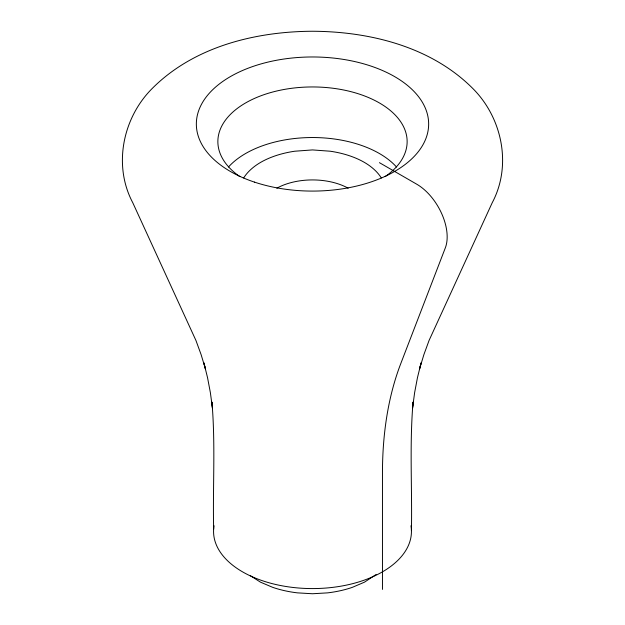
<?xml version="1.0" encoding="UTF-8"?>
<svg xmlns="http://www.w3.org/2000/svg" width="625" height="625" viewBox="0 0 625 625"><rect width="100%" height="100%" fill="white"/><g stroke="black" fill="none" stroke-linecap="round" stroke-linejoin="round"><path stroke-width="0.94" d="M411.43 530.641C412.242 487.797 409.43 444.812 413.078 402.07L412.594 407.758L414.625 392.648L417.461 377.664L421.109 362.844L419.539 368.961L423.906 354.578L429.063 340.461L492.266 202.641C511.883 165.68 502.398 118.703 473.594 89.289C431.945 46.922 370.336 31.539 312.5 31.25C254.664 31.539 193.055 46.922 151.406 89.289C122.602 118.703 113.117 165.68 132.734 202.641L195.938 340.461L201.094 354.578L205.461 368.961L203.891 362.844L207.539 377.664L210.375 392.648L212.406 407.758L211.922 402.07C215.578 444.273 212.672 486.711 213.648 529.016M376.148 574.469L364.508 582.148L352.32 587.359A78.867 45.531 0 0 1 327.594 592.867L312.5 593.75L297.414 592.859A79.477 45.883 0 0 1 272.688 587.344L260.469 582.156L250.312 575.664M379.422 162.664L416.75 184.211A43.016 24.836 60 0 1 445.336 247.844L400.797 363.547A430.172 248.359 60 0 0 382.461 473.07L382.461 589.414M228.492 167A94.641 54.641 0 0 1 312.5 137.531A94.641 54.641 0 0 1 396.508 167M410.945 525.758A98.938 57.125 0 0 1 312.5 588.578A98.938 57.125 0 0 1 214.055 525.758M239.836 176.594A94.641 54.641 0 0 1 247.617 101.812A94.641 54.641 0 0 1 377.383 101.812A94.641 54.641 0 0 1 385.164 176.594M276.828 188.188A51.617 29.805 0 0 1 348.172 188.188M243.672 177.953A75.117 43.367 0 0 1 249.797 170.461C256.836 163.672 265.727 159.141 274.898 155.969A75.141 43.383 0 0 1 294.75 151.219L312.5 149.922L330.25 151.219A75.156 43.391 0 0 1 350.102 155.969C359.273 159.133 368.164 163.672 375.195 170.453A75.062 43.336 0 0 1 381.312 177.953M254.43 182.102A116.148 67.055 0 0 0 428.648 124.023A116.148 67.055 0 0 0 254.43 65.953A116.148 67.055 0 0 0 254.43 182.102"/></g></svg>
